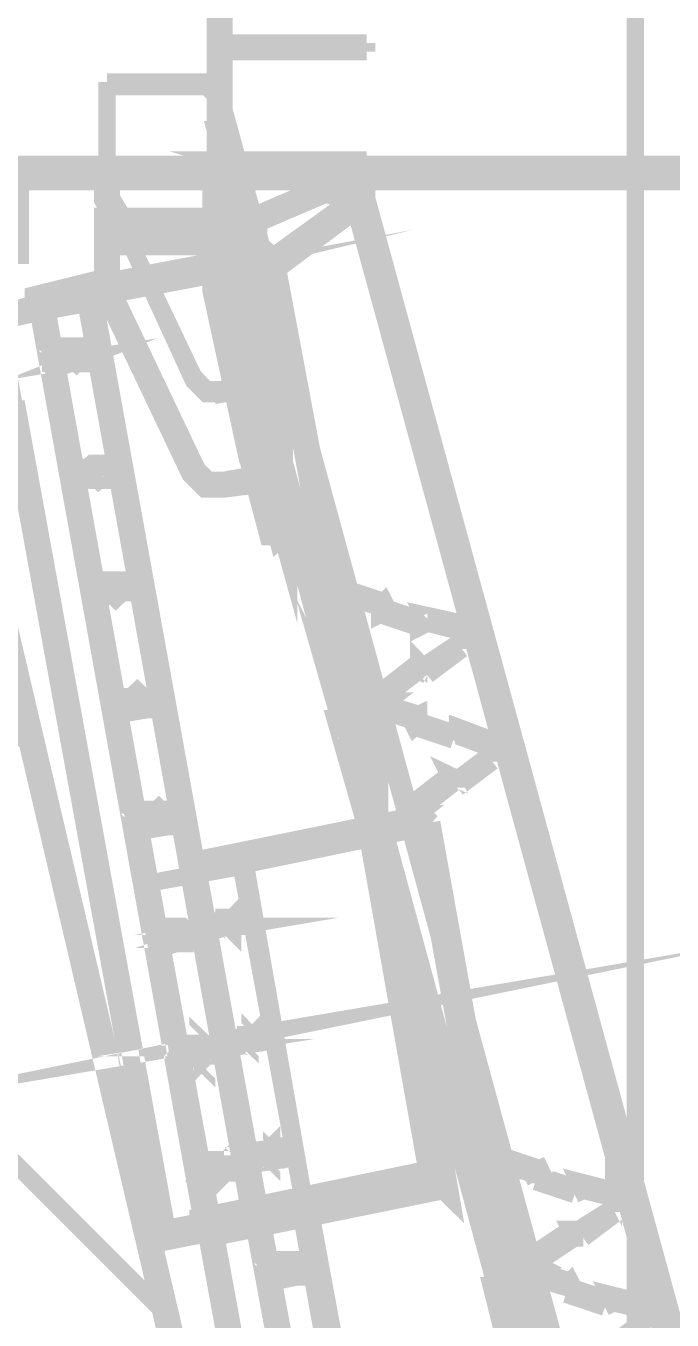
# Model space of a CAD drawing. Extents: x 0.1 to 11.6, y 0.3 to 16.2.
# Drawn here: x 8.1071 to 8.3559, y 11.6033 to 12.1016 of the extents above; entities that cross this region are included whole.
import ezdxf

# ---------------------------------------------------------------- set-up
doc = ezdxf.new("R2010")
doc.units = 0
doc.header["$MEASUREMENT"] = 0

msp = doc.modelspace()

# ---------------------------------------------------------------- linework, layer by layer
at = {"color": 0}
for points, const_width in [([(8.34169, 11.6), (8.34169, 11.6483), (8.34169, 11.6967), (8.34169, 11.7467), (8.34169, 11.795), (8.34169, 11.845), (8.34169, 11.8933), (8.34169, 11.9434), (8.34169, 11.9933), (8.34169, 12.0433), (8.34169, 12.0933), (8.34169, 12.1433), (8.34169, 12.1934), (8.34169, 12.2416), (8.34169, 12.2917), (8.34169, 12.3417), (8.34169, 12.39), (8.34169, 12.44), (8.34169, 12.4883), (8.34169, 12.5367)], 0.006667), ([(8.18001, 12.105), (8.18001, 12.1033), (8.18001, 12.1), (8.18001, 12.0983), (8.18001, 12.095), (8.18001, 12.0933), (8.18001, 12.09), (8.18001, 12.0883), (8.18001, 12.085), (8.18001, 12.0833), (8.18001, 12.08), (8.18001, 12.0783), (8.18001, 12.075), (8.18001, 12.0733), (8.18001, 12.07), (8.18001, 12.0684), (8.18001, 12.0667), (8.18001, 12.0633), (8.18001, 12.0617), (8.18001, 12.06), (8.18001, 12.0583), (8.18001, 12.0566), (8.18001, 12.055), (8.18001, 12.0533), (8.18001, 12.0517), (8.18001, 12.05), (8.18001, 12.0483), (8.18001, 12.0467), (8.18001, 12.045), (8.18001, 12.0433)], 0.006667), ([(8.18332, 12.105), (8.18332, 12.1033), (8.18332, 12.1), (8.18332, 12.0983), (8.18332, 12.095), (8.18332, 12.0933), (8.18332, 12.09), (8.18332, 12.0883), (8.18332, 12.085), (8.18332, 12.0833), (8.18332, 12.08), (8.18332, 12.0783), (8.18332, 12.075), (8.18332, 12.0733), (8.18332, 12.07), (8.18332, 12.0684), (8.18332, 12.0667), (8.18332, 12.0633), (8.18332, 12.0617), (8.18332, 12.06), (8.18332, 12.0583), (8.18332, 12.0566), (8.18332, 12.055), (8.18332, 12.0533), (8.18332, 12.0517), (8.18332, 12.05), (8.18332, 12.0483), (8.18332, 12.0467), (8.18332, 12.045), (8.18332, 12.0433)], 0.006667), ([(8.18332, 12.095), (8.18668, 12.095)], 0.006667), ([(8.18332, 12.0917), (8.18668, 12.0917)], 0.006667), ([(8.23833, 12.095), (8.18668, 12.095), (8.18668, 12.0917)], 0.006667), ([(8.18668, 12.0917), (8.23833, 12.0917)], 0.006667), ([(8.23833, 12.095), (8.23833, 12.0917)], 0.006667), ([(8.20503, 11.985), (8.20665, 11.985), (8.185, 12.0633), (8.185, 12.0233)], 0.006667), ([(8.13835, 12.08), (8.13835, 12.0783), (8.13835, 12.0433)], 0.006667), ([(8.17665, 12.08), (8.17665, 12.0783), (8.13835, 12.0783)], 0.006667), ([(8.17665, 12.08), (8.13835, 12.08)], 0.006667), ([(8.18001, 12.0767), (8.17665, 12.08)], 0.006667), ([(8.18001, 12.075), (8.17665, 12.0783)], 0.006667), ([(8.20167, 11.9833), (8.18001, 12.0617), (8.18332, 12.0617)], 0.006667), ([(8.18001, 12), (8.18001, 12.0617), (8.18001, 12.0633)], 0.006667), ([(8.18001, 12.0633), (8.18332, 12.0633)], 0.006667), ([(8.185, 12.0633), (8.18332, 12.0633)], 0.006667), ([(8.20503, 11.9067), (8.20503, 11.985), (8.18332, 12.0633)], 0.006667), ([(8.18332, 12), (8.18332, 12.0617), (8.18332, 12.0633)], 0.006667), ([(8.18332, 12.0617), (8.20503, 11.985)], 0.006667), ([(8.18832, 12.0517), (8.185, 12.05)], 0.006667), ([(9.61165, 12.0467), (8.09668, 12.0467), (8.09668, 12.0433), (9.61165, 12.0433)], 0.01), ([(8.55832, 10.6867), (8.18668, 12.05), (8.185, 12.05), (8.22331, 12.0384)], 0.006667), ([(8.18332, 12.0467), (8.18668, 12.05)], 0.006667), ([(8.185, 12.05), (8.18332, 12.05)], 0.006667), ([(8.18332, 12.045), (8.18668, 12.0483)], 0.006667), ([(8.185, 12.05), (8.19168, 12.025)], 0.006667), ([(8.22499, 12.0384), (8.18668, 12.05)], 0.006667), ([(8.23833, 12.05), (8.18668, 12.05), (8.18668, 12.0483)], 0.006667), ([(8.18668, 12.0483), (8.23833, 12.0483)], 0.006667), ([(8.23833, 12.0467), (8.18668, 12.025)], 0.006667), ([(8.22168, 12.0433), (8.21832, 12.0467)], 0.006667), ([(8.23833, 12.05), (8.23833, 12.0483)], 0.006667), ([(8.23833, 12.0483), (8.23833, 12.045)], 0.006667), ([(8.10335, 12.0417), (8.10335, 12.0433)], 0.01), ([(8.13835, 12.0433), (8.13835, 12.0384), (8.13835, 12.0367), (8.13835, 12.035), (8.14333, 12.0267)], 0.01), ([(8.18001, 12.0433), (8.18001, 12.0417)], 0.01), ([(8.20665, 11.9083), (8.20503, 11.9067), (8.19667, 11.9383), (8.19336, 11.9383), (8.18001, 12), (8.18001, 12.0017), (8.18001, 12.0417), (8.18332, 12.0417), (8.18332, 12.0017), (8.18332, 12), (8.19667, 11.9383), (8.20503, 11.9067), (8.20167, 11.9067), (8.19336, 11.9383)], 0.01), ([(8.20167, 11.965), (8.18001, 12.0433)], 0.006667), ([(8.18332, 12.0433), (8.18332, 12.0417)], 0.01), ([(8.18332, 12.045), (8.18668, 12.045)], 0.006667), ([(8.23335, 12.0433), (8.18668, 12.0233), (8.185, 12.0233)], 0.01), ([(8.18668, 12.045), (8.18832, 12.045)], 0.006667), ([(8.23833, 12.045), (8.23335, 12.0433)], 0.006667), ([(8.13835, 12.04), (8.13835, 12.0384), (8.13835, 12.0367)], 0.006667), ([(8.13835, 12.0367), (8.17165, 11.9667), (8.17665, 11.9616), (8.18332, 11.9616), (8.18332, 11.96), (8.20167, 11.9633)], 0.006667), ([(8.13835, 12.035), (8.13835, 12.0367)], 0.006667), ([(8.20167, 11.965), (8.20167, 11.9633), (8.18001, 12.04)], 0.006667), ([(8.33501, 11.455), (8.19, 11.9883), (8.19499, 12.0033), (8.23503, 12.0333), (8.39333, 11.455)], 0.01), ([(8.22331, 12.0384), (8.23335, 12.035), (8.23503, 12.035), (8.23503, 12.0333), (8.23335, 12.0333), (8.19168, 12.0033)], 0.01), ([(8.23503, 12.0333), (8.23665, 12.0333), (8.23665, 12.035), (8.23503, 12.035), (8.22499, 12.0384)], 0.01), ([(8.23335, 12.0333), (8.23335, 12.035)], 0.01), ([(8.39501, 11.455), (8.23665, 12.035)], 0.01), ([(8.23335, 12.0333), (8.60499, 10.67)], 0.006667), ([(8.60499, 10.67), (8.23335, 12.0333)], 0.006667), ([(8.23503, 12.035), (8.60667, 10.6717)], 0.006667), ([(8.60499, 10.67), (8.23503, 12.035)], 0.006667), ([(8.14333, 12.0267), (8.17165, 11.965), (8.17665, 11.96), (8.18332, 11.96)], 0.006667), ([(8.19168, 12.025), (8.19667, 12.0067)], 0.01), ([(8.18668, 12.0233), (8.18668, 12.025), (8.18332, 12.025)], 0.006667), ([(8.185, 12.0233), (8.18332, 12.0233)], 0.006667), ([(8.185, 12.0233), (8.185, 12.0017)], 0.01), ([(8.19336, 12.0217), (8.19, 12.02)], 0.006667), ([(8.19499, 12.0217), (8.19336, 12.0217)], 0.006667), ([(8.11333, 11.9933), (8.13167, 11.9967), (8.09668, 11.9883)], 0.006667), ([(8.13835, 12.0183), (8.13835, 12.0033), (8.13835, 12.0017), (8.13835, 12), (8.17165, 11.93), (8.17665, 11.925), (8.18332, 11.925), (8.19667, 11.9267)], 0.01), ([(8.20335, 12.0117), (8.11333, 11.9933)], 0.006667), ([(8.13835, 12.0033), (8.19997, 12.015), (8.20335, 12.0117)], 0.006667), ([(8.20167, 12.01), (8.19997, 12.0133), (8.13835, 12.0017)], 0.006667), ([(8.19168, 12.015), (8.19499, 12.015)], 0.006667), ([(8.19499, 12.015), (8.19667, 12.015)], 0.006667), ([(8.24164, 11.7867), (8.19997, 12.015)], 0.006667), ([(8.24001, 11.7917), (8.19997, 12.0133)], 0.006667), ([(8.24832, 11.7717), (8.20335, 12.0117)], 0.006667), ([(8.20167, 12.01), (8.13997, 11.9983)], 0.006667), ([(8.20167, 11.93), (8.18001, 12.0067)], 0.006667), ([(8.19667, 12.0067), (8.55664, 10.685)], 0.006667), ([(8.26665, 11.6567), (8.20167, 12.01)], 0.006667), ([(8.13835, 12.0033), (8.11165, 11.9967), (8.11165, 11.995), (8.13835, 12.0017)], 0.01), ([(8.13835, 12.005), (8.13835, 12.0033), (8.13835, 12.0017)], 0.006667), ([(8.13835, 12), (8.13835, 12.0017)], 0.006667), ([(8.13835, 12.0017), (8.17165, 11.9316), (8.17665, 11.9267), (8.18332, 11.9267), (8.18332, 11.925)], 0.006667), ([(8.20167, 11.93), (8.20167, 11.9283), (8.18001, 12.005)], 0.006667), ([(8.18332, 12.0017), (8.18332, 12)], 0.006667), ([(8.19499, 12.0033), (8.19168, 12.0033), (8.18832, 11.9916), (8.19, 11.9883)], 0.01), ([(8.11165, 11.995), (8.11333, 11.9933)], 0.01), ([(8.19499, 11.645), (8.13167, 11.9967), (8.11333, 11.9933), (8.17665, 11.6417)], 0.01), ([(8.11165, 11.9967), (8.11333, 11.9933)], 0.006667), ([(8.13997, 11.9983), (8.13167, 11.9967)], 0.01), ([(8.13167, 11.9967), (8.19499, 11.645), (8.13167, 11.9967), (8.19499, 11.6467)], 0.01), ([(8.11333, 11.9933), (8.09831, 11.99)], 0.01), ([(8.11333, 11.9933), (8.17665, 11.64)], 0.006667), ([(8.11333, 11.9933), (8.11501, 11.9933)], 0.006667), ([(8.11333, 11.9933), (8.17833, 11.6383)], 0.006667), ([(8.11333, 11.9933), (8.17833, 11.6367)], 0.006667), ([(8.18832, 11.9916), (8.33333, 11.455)], 0.01), ([(8.20167, 11.9916), (8.19835, 11.99)], 0.006667), ([(8.20335, 11.9916), (8.20167, 11.9916)], 0.006667), ([(8.09668, 11.9883), (8.16, 11.635)], 0.006667), ([(8.20335, 11.985), (8.20503, 11.9867)], 0.006667), ([(8.19997, 11.985), (8.20335, 11.985)], 0.006667), ([(8.20503, 11.985), (8.20167, 11.9833), (8.20167, 11.9067)], 0.006667), ([(8.20503, 11.9067), (8.20503, 11.985)], 0.006667), ([(8.20665, 11.9217), (8.20665, 11.985)], 0.006667), ([(8.125, 11.9733), (8.12668, 11.9717), (8.12831, 11.9733), (8.12831, 11.975), (8.12668, 11.975), (8.12831, 11.975), (8.12668, 11.9767), (8.11833, 11.975), (8.11664, 11.975), (8.11664, 11.9733), (8.11664, 11.9717), (8.11833, 11.9717), (8.12831, 11.9733), (8.12001, 11.97), (8.11833, 11.9717)], 0.006667), ([(8.12668, 11.9767), (8.125, 11.9767), (8.125, 11.975), (8.125, 11.9733)], 0.01), ([(8.12668, 11.975), (8.125, 11.975)], 0.01), ([(8.12668, 11.975), (8.125, 11.975), (8.125, 11.9733)], 0.01), ([(8.125, 11.9733), (8.125, 11.975), (8.12668, 11.975)], 0.01), ([(8.12668, 11.9733), (8.12668, 11.975), (8.12831, 11.975), (8.12668, 11.975), (8.12668, 11.9767)], 0.006667), ([(8.12831, 11.9733), (8.12999, 11.975), (8.12831, 11.9767), (8.12668, 11.9767)], 0.006667), ([(8.12668, 11.9767), (8.12831, 11.9767)], 0.006667), ([(8.12999, 11.975), (8.12831, 11.9767)], 0.006667), ([(8.12001, 11.97), (8.11833, 11.9717), (8.11833, 11.9733), (8.12001, 11.9733), (8.11833, 11.975)], 0.006667), ([(8.11664, 11.9717), (8.11833, 11.9717)], 0.006667), ([(8.125, 11.975), (8.12001, 11.9733)], 0.006667), ([(8.125, 11.9733), (8.12668, 11.9717), (8.12831, 11.9717), (8.12831, 11.9733), (8.12831, 11.975), (8.12668, 11.975)], 0.006667), ([(8.125, 11.9733), (8.12668, 11.9733)], 0.006667), ([(8.125, 11.9733), (8.125, 11.9717)], 0.006667), ([(8.12831, 11.9733), (8.12999, 11.9733), (8.12999, 11.975), (8.12831, 11.975)], 0.006667), ([(8.12831, 11.975), (8.12999, 11.975)], 0.006667), ([(8.17165, 11.965), (8.17165, 11.9667)], 0.006667), ([(8.13336, 11.93), (8.13336, 11.9283), (8.13499, 11.9283), (8.13667, 11.9283), (8.13667, 11.93), (8.13499, 11.93), (8.13499, 11.9316), (8.13667, 11.9316), (8.13499, 11.9316), (8.12668, 11.93), (8.125, 11.93), (8.125, 11.9283), (8.12668, 11.9267), (8.13667, 11.9283), (8.12831, 11.9267), (8.12668, 11.9267)], 0.006667), ([(8.18332, 11.9616), (8.20167, 11.965)], 0.006667), ([(8.10167, 11.9567), (8.16, 11.6367), (8.17665, 11.64)], 0.01), ([(8.19336, 11.955), (8.19, 11.9533)], 0.006667), ([(8.19499, 11.955), (8.19336, 11.955)], 0.006667), ([(8.19168, 11.9483), (8.19499, 11.9483)], 0.006667), ([(8.19499, 11.9483), (8.19667, 11.9483)], 0.006667), ([(8.19835, 11.9383), (8.20665, 11.9083), (8.20665, 11.9217)], 0.01), ([(8.13499, 11.9316), (8.13336, 11.9316), (8.13167, 11.93), (8.13336, 11.9283)], 0.01), ([(8.13499, 11.9316), (8.13167, 11.93)], 0.01), ([(8.13499, 11.93), (8.13336, 11.93), (8.13336, 11.9283)], 0.01), ([(8.13336, 11.9283), (8.13336, 11.93), (8.13499, 11.93)], 0.01), ([(8.13499, 11.9283), (8.13499, 11.93), (8.13499, 11.9316)], 0.006667), ([(8.13667, 11.9283), (8.13667, 11.93), (8.13667, 11.9316), (8.13499, 11.9316)], 0.006667), ([(8.13499, 11.9316), (8.13667, 11.9316)], 0.006667), ([(8.13667, 11.9283), (8.13835, 11.9283), (8.13835, 11.93), (8.13667, 11.9316)], 0.006667), ([(8.13835, 11.93), (8.13667, 11.9316)], 0.006667), ([(8.17165, 11.93), (8.17165, 11.9316)], 0.006667), ([(8.125, 11.9267), (8.12668, 11.9267)], 0.006667), ([(8.12831, 11.9267), (8.12668, 11.9267), (8.12668, 11.9283), (8.12668, 11.93)], 0.006667), ([(8.13167, 11.93), (8.12668, 11.93)], 0.006667), ([(8.13336, 11.9283), (8.13499, 11.9267), (8.13667, 11.9283), (8.13667, 11.93), (8.13499, 11.93)], 0.006667), ([(8.13336, 11.9283), (8.13499, 11.9283)], 0.006667), ([(8.13336, 11.9283), (8.13499, 11.9283)], 0.006667), ([(8.13667, 11.93), (8.13835, 11.93)], 0.006667), ([(8.18332, 11.9267), (8.20167, 11.93)], 0.006667), ([(8.19667, 11.9267), (8.20167, 11.9283)], 0.006667), ([(8.20167, 11.925), (8.19835, 11.925)], 0.006667), ([(8.20335, 11.925), (8.20167, 11.925)], 0.006667), ([(8.19997, 11.9183), (8.20335, 11.9183)], 0.006667), ([(8.20335, 11.9183), (8.20503, 11.92)], 0.006667), ([(8.09, 11.9083), (8.45833, 10.3383), (8.45833, 10.34), (8.45833, 10.3433), (8.45833, 10.3483), (8.45833, 10.3533), (8.45833, 10.36), (8.45833, 10.3683), (8.45833, 10.3767), (8.45833, 10.3867), (8.45833, 10.3983), (8.45833, 10.41), (8.45833, 10.425), (8.45833, 10.4383), (8.45833, 10.455), (8.45833, 10.4717), (8.45833, 10.49), (8.45833, 10.51), (8.45833, 10.53), (8.45833, 10.545)], 0.01), ([(8.13997, 11.885), (8.14165, 11.8834), (8.14333, 11.8834), (8.14501, 11.8834), (8.14501, 11.885), (8.14333, 11.885), (8.14333, 11.8867), (8.14501, 11.8867), (8.14333, 11.8867), (8.13499, 11.885), (8.13336, 11.885), (8.13336, 11.8834), (8.13336, 11.8817), (8.13499, 11.8817), (8.14333, 11.885), (8.14501, 11.8834), (8.13667, 11.8817), (8.13499, 11.8817)], 0.006667), ([(8.14333, 11.8867), (8.14165, 11.8867), (8.13997, 11.8867), (8.13997, 11.885)], 0.01), ([(8.14333, 11.8867), (8.13997, 11.885)], 0.01), ([(8.14333, 11.8867), (8.14165, 11.8867), (8.14165, 11.885), (8.14165, 11.8834)], 0.01), ([(8.14165, 11.8834), (8.14165, 11.885), (8.14333, 11.8867)], 0.01), ([(8.14165, 11.8834), (8.14333, 11.8834), (8.14333, 11.885), (8.14333, 11.8867)], 0.006667), ([(8.14165, 11.8834), (8.14333, 11.8834), (8.14501, 11.8834), (8.14501, 11.885), (8.14333, 11.8867)], 0.006667), ([(8.14333, 11.885), (8.14501, 11.885), (8.14501, 11.8867), (8.14333, 11.8867)], 0.006667), ([(8.14333, 11.8867), (8.14501, 11.8867)], 0.006667), ([(8.14501, 11.8834), (8.14665, 11.8834), (8.14665, 11.885), (8.14501, 11.8867)], 0.006667), ([(8.14665, 11.8867), (8.14501, 11.8867)], 0.006667), ([(8.24669, 11.8767), (8.23167, 11.8817), (8.22999, 11.885), (8.24501, 11.88)], 0.006667), ([(8.13667, 11.8817), (8.13499, 11.8817), (8.13336, 11.8834), (8.13499, 11.885)], 0.006667), ([(8.13336, 11.8834), (8.13499, 11.8817)], 0.006667), ([(8.13997, 11.885), (8.13499, 11.885)], 0.006667), ([(8.13997, 11.885), (8.14165, 11.8834)], 0.006667), ([(8.14165, 11.8834), (8.14333, 11.8834)], 0.006667), ([(8.14501, 11.885), (8.14333, 11.885)], 0.006667), ([(8.22835, 11.885), (8.22999, 11.885), (8.22999, 11.8333)], 0.006667), ([(8.22835, 11.885), (8.22835, 11.8417)], 0.006667), ([(8.24164, 11.8383), (8.22835, 11.885)], 0.006667), ([(8.24164, 11.8383), (8.24333, 11.8383), (8.22999, 11.885)], 0.006667), ([(8.22999, 11.8333), (8.22999, 11.885)], 0.006667), ([(8.23167, 11.83), (8.23167, 11.8817)], 0.006667), ([(8.24669, 11.8767), (8.24501, 11.88), (8.24333, 11.8783)], 0.006667), ([(8.23167, 11.83), (8.22999, 11.8333), (8.24333, 11.7867), (8.24164, 11.79)], 0.01), ([(8.24669, 11.8767), (8.24333, 11.875), (8.24333, 11.8783), (8.25836, 11.8733)], 0.006667), ([(8.27501, 11.8683), (8.26167, 11.8717), (8.25999, 11.875), (8.27501, 11.8717)], 0.006667), ([(8.11003, 11.8233), (8.05832, 11.8733)], 0.006667), ([(8.24333, 11.875), (8.25836, 11.87)], 0.006667), ([(8.26167, 11.8717), (8.25836, 11.87), (8.25836, 11.8733), (8.25999, 11.875)], 0.006667), ([(8.27501, 11.8683), (8.27501, 11.8717), (8.27501, 11.865)], 0.006667), ([(8.27501, 11.8617), (8.27501, 11.865), (8.25999, 11.855)], 0.006667), ([(8.27501, 11.8683), (8.27501, 11.8617)], 0.006667), ([(8.25836, 11.8533), (8.25836, 11.8567), (8.25999, 11.855)], 0.006667), ([(8.27501, 11.8617), (8.26167, 11.8517)], 0.006667), ([(8.24333, 11.8417), (8.24333, 11.845), (8.25836, 11.8567)], 0.006667), ([(8.24333, 11.8417), (8.25836, 11.8533)], 0.006667), ([(8.25836, 11.8533), (8.26167, 11.8517)], 0.006667), ([(8.25999, 11.855), (8.26167, 11.8517)], 0.006667), ([(8.14833, 11.84), (8.15001, 11.84), (8.15001, 11.8383), (8.15169, 11.8383), (8.15332, 11.84), (8.15169, 11.8417), (8.15169, 11.8433), (8.14333, 11.8417), (8.14165, 11.84), (8.14165, 11.8383), (8.14333, 11.8383), (8.15169, 11.84), (8.15332, 11.8383), (8.14333, 11.8366), (8.14333, 11.8383)], 0.006667), ([(8.14833, 11.8417), (8.14333, 11.84), (8.14333, 11.8417)], 0.006667), ([(8.15169, 11.8417), (8.15001, 11.8417), (8.14833, 11.8417), (8.14833, 11.84)], 0.01), ([(8.15169, 11.8417), (8.14833, 11.8417)], 0.01), ([(8.15169, 11.8417), (8.15001, 11.8417), (8.15001, 11.84)], 0.01), ([(8.15001, 11.84), (8.15001, 11.8417), (8.15169, 11.8417)], 0.01), ([(8.15001, 11.8383), (8.15169, 11.84), (8.15169, 11.8417)], 0.006667), ([(8.15001, 11.84), (8.15001, 11.8383), (8.15169, 11.8383), (8.15332, 11.84), (8.15169, 11.8417)], 0.006667), ([(8.15169, 11.84), (8.15332, 11.84), (8.15332, 11.8417), (8.15332, 11.8433), (8.15169, 11.8433)], 0.006667), ([(8.15332, 11.8383), (8.155, 11.84), (8.155, 11.8417), (8.15332, 11.8417), (8.15169, 11.8417)], 0.006667), ([(8.15169, 11.8417), (8.15332, 11.8417)], 0.006667), ([(8.15169, 11.84), (8.15169, 11.8417)], 0.006667), ([(8.15332, 11.8417), (8.155, 11.8417)], 0.006667), ([(8.22835, 11.8417), (8.22835, 11.8333)], 0.01), ([(8.22999, 11.8333), (8.24501, 11.845), (8.24333, 11.845)], 0.006667), ([(8.24333, 11.8417), (8.24669, 11.8417), (8.23167, 11.83)], 0.006667), ([(8.24333, 11.8383), (8.24164, 11.8417), (8.25836, 11.8366)], 0.006667), ([(8.24164, 11.79), (8.24164, 11.8417)], 0.006667), ([(8.24501, 11.845), (8.24669, 11.8417)], 0.006667), ([(8.14333, 11.84), (8.14165, 11.8383), (8.14333, 11.8366)], 0.006667), ([(8.14165, 11.8383), (8.14333, 11.8366)], 0.006667), ([(8.14833, 11.84), (8.15001, 11.84), (8.15001, 11.8383)], 0.006667), ([(8.15001, 11.8383), (8.15169, 11.8383)], 0.006667), ([(8.24164, 11.7867), (8.24164, 11.8383)], 0.006667), ([(8.24333, 11.8383), (8.25836, 11.8333)], 0.006667), ([(8.25836, 11.8333), (8.25667, 11.8317), (8.25499, 11.835), (8.27001, 11.83)], 0.006667), ([(8.25836, 11.8333), (8.25836, 11.8366), (8.25499, 11.835)], 0.006667), ([(8.22999, 11.8333), (8.22835, 11.8333), (8.24164, 11.7867), (8.24333, 11.7867)], 0.01), ([(8.25667, 11.8317), (8.27165, 11.8267)], 0.006667), ([(8.27165, 11.8267), (8.27001, 11.83), (8.27333, 11.8317)], 0.006667), ([(8.27333, 11.8283), (8.27333, 11.8317), (8.28668, 11.8267)], 0.006667), ([(8.27165, 11.8267), (8.27333, 11.8283)], 0.006667), ([(8.27333, 11.8283), (8.28668, 11.8233)], 0.006667), ([(8.28668, 11.8233), (8.28668, 11.8267), (8.28668, 11.8217)], 0.006667), ([(8.28668, 11.8184), (8.28668, 11.8217), (8.27333, 11.8117)], 0.006667), ([(8.28668, 11.8233), (8.28668, 11.8184)], 0.006667), ([(8.27165, 11.81), (8.27001, 11.8133), (8.27333, 11.8117)], 0.006667), ([(8.28668, 11.8184), (8.27333, 11.8083)], 0.006667), ([(8.25667, 11.7983), (8.25499, 11.8017), (8.27001, 11.8133)], 0.006667), ([(8.27333, 11.8117), (8.27333, 11.8083)], 0.006667), ([(8.25667, 11.7983), (8.27165, 11.81)], 0.006667), ([(8.27165, 11.81), (8.27333, 11.8083)], 0.006667), ([(8.16, 11.7967), (8.15831, 11.7983), (8.15668, 11.7967), (8.15668, 11.795)], 0.01), ([(8.24164, 11.79), (8.25836, 11.8017), (8.25499, 11.8017)], 0.006667), ([(8.25836, 11.8017), (8.25836, 11.7983)], 0.006667), ([(8.15169, 11.7917), (8.15001, 11.7933), (8.15001, 11.795), (8.15169, 11.795), (8.15001, 11.7967)], 0.006667), ([(8.15668, 11.795), (8.15831, 11.795), (8.15831, 11.7933), (8.16, 11.7933), (8.16, 11.795), (8.16, 11.7967), (8.16, 11.7983), (8.15001, 11.7967), (8.15001, 11.795), (8.15001, 11.7933), (8.15169, 11.7933), (8.16, 11.795), (8.16168, 11.7933), (8.15169, 11.7917), (8.15169, 11.7933)], 0.006667), ([(8.15668, 11.7967), (8.15169, 11.795)], 0.006667), ([(8.16, 11.7967), (8.15668, 11.7967)], 0.01), ([(8.16, 11.7967), (8.15831, 11.7967), (8.15831, 11.795), (8.15668, 11.795), (8.15831, 11.795)], 0.01), ([(8.15831, 11.795), (8.15831, 11.7967), (8.16, 11.7967)], 0.01), ([(8.15831, 11.795), (8.16, 11.795), (8.16, 11.7967)], 0.006667), ([(8.15831, 11.795), (8.15831, 11.7933), (8.16, 11.7933), (8.16168, 11.795), (8.16, 11.7967)], 0.006667), ([(8.16168, 11.7933), (8.16168, 11.795), (8.16336, 11.795), (8.16168, 11.7967), (8.16, 11.7967)], 0.006667), ([(8.16, 11.795), (8.16168, 11.795), (8.16168, 11.7967), (8.16, 11.7983)], 0.006667), ([(8.16, 11.7967), (8.16168, 11.7967)], 0.006667), ([(8.16, 11.7967), (8.16168, 11.7967)], 0.006667), ([(8.16168, 11.7967), (8.16168, 11.7983)], 0.006667), ([(8.16997, 11.78), (8.25999, 11.7983), (8.26335, 11.795)], 0.006667), ([(8.25667, 11.7983), (8.25836, 11.7983), (8.24333, 11.7867)], 0.006667), ([(8.30165, 11.5684), (8.25999, 11.7983)], 0.006667), ([(8.15001, 11.7933), (8.15169, 11.7933)], 0.006667), ([(8.15668, 11.795), (8.15831, 11.795)], 0.006667), ([(8.15831, 11.7933), (8.16, 11.7933)], 0.006667), ([(8.26167, 11.7933), (8.25836, 11.795), (8.16997, 11.7783)], 0.006667), ([(8.26335, 11.795), (8.17333, 11.7767)], 0.006667), ([(8.26167, 11.7933), (8.17333, 11.775)], 0.006667), ([(8.24001, 11.7917), (8.26335, 11.66), (8.17503, 11.6417), (8.17503, 11.64), (8.26497, 11.6583)], 0.01), ([(8.29833, 11.5733), (8.25836, 11.795)], 0.006667), ([(8.32497, 11.4383), (8.26167, 11.7933)], 0.006667), ([(8.30664, 11.5533), (8.26335, 11.795)], 0.006667), ([(8.24164, 11.7867), (8.26497, 11.6583), (8.26833, 11.655), (8.24832, 11.7717)], 0.01), ([(8.17333, 11.7767), (8.16997, 11.78), (8.16997, 11.7783)], 0.006667), ([(8.19, 11.7783), (8.155, 11.7717)], 0.006667), ([(8.19168, 11.7783), (8.155, 11.7717)], 0.006667), ([(8.16997, 11.7783), (8.17333, 11.775)], 0.006667), ([(8.19, 11.7783), (8.19, 11.78), (8.17165, 11.775)], 0.006667), ([(8.19168, 11.7783), (8.19, 11.7783), (8.215, 11.6433), (8.19, 11.7783), (8.17165, 11.775)], 0.006667), ([(8.17333, 11.7767), (8.23833, 11.4183)], 0.006667), ([(8.215, 11.6433), (8.19, 11.78)], 0.006667), ([(8.215, 11.645), (8.19168, 11.7783)], 0.006667), ([(8.155, 11.7717), (8.17833, 11.6367)], 0.006667), ([(8.155, 11.7717), (8.22, 11.4167)], 0.006667), ([(8.17165, 11.775), (8.19667, 11.64)], 0.006667), ([(8.17165, 11.775), (8.23665, 11.4217)], 0.006667), ([(8.17333, 11.775), (8.23665, 11.4217)], 0.006667), ([(8.17833, 11.7567), (8.18668, 11.7584), (8.17833, 11.7567), (8.17665, 11.7567), (8.17665, 11.755), (8.17665, 11.7533), (8.17833, 11.7533), (8.18668, 11.755), (8.18832, 11.755), (8.17833, 11.7533)], 0.006667), ([(8.17833, 11.7567), (8.17833, 11.755), (8.17665, 11.755), (8.17665, 11.7533), (8.17833, 11.7533)], 0.006667), ([(8.18332, 11.7567), (8.18332, 11.755)], 0.006667), ([(8.18832, 11.755), (8.19, 11.7567), (8.18832, 11.7567), (8.18832, 11.7584), (8.18668, 11.7584)], 0.006667), ([(8.18668, 11.755), (8.18832, 11.7567), (8.18832, 11.7584), (8.18668, 11.7584)], 0.006667), ([(8.18668, 11.7584), (8.18832, 11.7584)], 0.006667), ([(8.18668, 11.7567), (8.18832, 11.7567)], 0.006667), ([(8.18832, 11.7567), (8.18832, 11.7584)], 0.006667), ([(8.16, 11.6067), (8.01335, 11.7533)], 0.006667), ([(8.16499, 11.75), (8.16667, 11.75), (8.16667, 11.7483), (8.16835, 11.7483), (8.16835, 11.75), (8.16835, 11.7517), (8.16835, 11.7533), (8.15831, 11.7517), (8.15831, 11.75), (8.15831, 11.7483), (8.16, 11.7483), (8.16835, 11.75), (8.16997, 11.75), (8.16, 11.7467), (8.16, 11.7483)], 0.006667), ([(8.16499, 11.7517), (8.16, 11.75), (8.15831, 11.7517)], 0.006667), ([(8.16667, 11.7533), (8.16499, 11.7533), (8.16499, 11.7517), (8.16499, 11.75)], 0.01), ([(8.16835, 11.7517), (8.16499, 11.7517)], 0.01), ([(8.16835, 11.7517), (8.16667, 11.7517), (8.16499, 11.7517), (8.16499, 11.75)], 0.01), ([(8.16499, 11.75), (8.16667, 11.75), (8.16667, 11.7517), (8.16835, 11.7517)], 0.01), ([(8.16499, 11.75), (8.16667, 11.7483), (8.16835, 11.7483), (8.16835, 11.75), (8.16835, 11.7517)], 0.006667), ([(8.16667, 11.75), (8.16835, 11.75), (8.16835, 11.7517), (8.16667, 11.7533)], 0.006667), ([(8.16835, 11.7533), (8.16667, 11.7533)], 0.006667), ([(8.16835, 11.75), (8.16997, 11.75), (8.16997, 11.7517), (8.16997, 11.7533), (8.16835, 11.7533)], 0.006667), ([(8.16997, 11.75), (8.16997, 11.7517), (8.16835, 11.7533)], 0.006667), ([(8.16835, 11.7517), (8.16997, 11.7517)], 0.006667), ([(8.16997, 11.7517), (8.16997, 11.7533)], 0.006667), ([(8.17665, 11.7533), (8.17833, 11.7533)], 0.006667), ([(8.185, 11.755), (8.18668, 11.755)], 0.006667), ([(8.185, 11.7116), (8.18668, 11.7116), (8.19499, 11.7133), (8.185, 11.7116), (8.185, 11.71), (8.185, 11.7083), (8.18668, 11.7083), (8.19499, 11.7116), (8.19667, 11.71), (8.18668, 11.7083)], 0.006667), ([(8.16, 11.75), (8.15831, 11.75), (8.15831, 11.7483), (8.16, 11.7483), (8.16, 11.7467)], 0.006667), ([(8.15831, 11.7483), (8.16, 11.7483)], 0.006667), ([(8.16499, 11.75), (8.16667, 11.75)], 0.006667), ([(8.16667, 11.75), (8.16667, 11.7483)], 0.006667), ([(8.17665, 11.7067), (8.17503, 11.7083), (8.17503, 11.7067), (8.17333, 11.7067), (8.17333, 11.705)], 0.01), ([(8.19499, 11.7116), (8.19667, 11.7116), (8.19667, 11.7133), (8.19499, 11.7133)], 0.006667), ([(8.19667, 11.71), (8.19667, 11.7116), (8.19667, 11.7133), (8.19499, 11.7133)], 0.006667), ([(8.19499, 11.7133), (8.19667, 11.7133)], 0.006667), ([(8.19667, 11.7133), (8.19835, 11.7133)], 0.006667), ([(8.17333, 11.7067), (8.17333, 11.705), (8.17503, 11.705), (8.17665, 11.705), (8.17665, 11.7067), (8.17503, 11.7083), (8.17665, 11.7083), (8.16667, 11.7067), (8.16499, 11.705), (8.16667, 11.7033), (8.16835, 11.7033), (8.17665, 11.705), (8.16835, 11.7033)], 0.006667), ([(8.17503, 11.7083), (8.17333, 11.7083), (8.17333, 11.7067), (8.17333, 11.705)], 0.01), ([(8.17503, 11.7083), (8.17333, 11.7067)], 0.01), ([(8.17333, 11.705), (8.17333, 11.7067), (8.17503, 11.7067), (8.17665, 11.7067)], 0.01), ([(8.17333, 11.705), (8.17503, 11.705), (8.17503, 11.7033), (8.17665, 11.705), (8.17665, 11.7067)], 0.006667), ([(8.17503, 11.705), (8.17665, 11.7067), (8.17503, 11.7083)], 0.006667), ([(8.17503, 11.7083), (8.17665, 11.7083)], 0.006667), ([(8.17665, 11.705), (8.17665, 11.7067), (8.17833, 11.7067), (8.17833, 11.7083), (8.17665, 11.7083)], 0.006667), ([(8.17665, 11.705), (8.17833, 11.705), (8.17833, 11.7067), (8.17833, 11.7083), (8.17665, 11.7083)], 0.006667), ([(8.17833, 11.7067), (8.17665, 11.7083)], 0.006667), ([(8.18668, 11.7116), (8.185, 11.7116), (8.185, 11.71), (8.185, 11.7083), (8.18668, 11.7083)], 0.006667), ([(8.185, 11.71), (8.185, 11.7083)], 0.006667), ([(8.19168, 11.7116), (8.19336, 11.7116)], 0.006667), ([(8.19336, 11.71), (8.19499, 11.71)], 0.006667), ([(8.19499, 11.7116), (8.19667, 11.7116)], 0.006667), ([(8.17333, 11.7067), (8.16835, 11.7067), (8.16667, 11.7067)], 0.006667), ([(8.16835, 11.7067), (8.16667, 11.705), (8.16667, 11.7033), (8.16835, 11.7033)], 0.006667), ([(8.16667, 11.705), (8.16667, 11.7033)], 0.006667), ([(8.17333, 11.705), (8.17503, 11.705)], 0.006667), ([(8.17333, 11.705), (8.17503, 11.705)], 0.006667), ([(8.17665, 11.7067), (8.17833, 11.7067)], 0.006667), ([(8.19336, 11.6683), (8.19499, 11.6667), (8.20335, 11.6683), (8.20335, 11.67), (8.19336, 11.6683), (8.19336, 11.6667), (8.19168, 11.6667), (8.19336, 11.665), (8.19499, 11.665), (8.20335, 11.6667), (8.20503, 11.665), (8.19499, 11.6634), (8.19499, 11.665)], 0.006667), ([(8.20335, 11.6683), (8.20167, 11.6683)], 0.006667), ([(8.20335, 11.6667), (8.20503, 11.6667), (8.20503, 11.6683), (8.20335, 11.67)], 0.006667), ([(8.20503, 11.665), (8.20503, 11.6667), (8.20503, 11.6683), (8.20335, 11.6683)], 0.006667), ([(8.20335, 11.6667), (8.20335, 11.6683)], 0.006667), ([(8.20503, 11.6683), (8.20665, 11.6683)], 0.006667), ([(8.28999, 11.6634), (8.28999, 11.6667), (8.30501, 11.6617)], 0.006667), ([(8.18164, 11.6617), (8.18164, 11.66), (8.18332, 11.66), (8.185, 11.66), (8.185, 11.6617), (8.185, 11.6634), (8.18332, 11.6634), (8.185, 11.6634), (8.18332, 11.6634), (8.17503, 11.6617), (8.17333, 11.6617), (8.17333, 11.66), (8.17503, 11.66), (8.17503, 11.6583), (8.185, 11.6617), (8.185, 11.66), (8.17665, 11.6583), (8.17503, 11.6583)], 0.006667), ([(8.18332, 11.6634), (8.18164, 11.6634), (8.18164, 11.6617)], 0.01), ([(8.18332, 11.6634), (8.18164, 11.6617)], 0.01), ([(8.18332, 11.6634), (8.18164, 11.6617), (8.18164, 11.66)], 0.01), ([(8.18164, 11.66), (8.18164, 11.6617), (8.18332, 11.6617), (8.18332, 11.6634)], 0.01), ([(8.18332, 11.66), (8.18332, 11.6617), (8.185, 11.6617), (8.18332, 11.6634)], 0.006667), ([(8.18164, 11.66), (8.18332, 11.66), (8.185, 11.66), (8.185, 11.6617), (8.18332, 11.6634)], 0.006667), ([(8.185, 11.6617), (8.18668, 11.6617), (8.185, 11.6634), (8.18332, 11.6634)], 0.006667), ([(8.18332, 11.6634), (8.185, 11.6634)], 0.006667), ([(8.185, 11.66), (8.18668, 11.66), (8.18668, 11.6617), (8.18668, 11.6634), (8.185, 11.6634)], 0.006667), ([(8.18668, 11.6634), (8.185, 11.6634)], 0.006667), ([(8.19499, 11.6667), (8.19336, 11.6667), (8.19336, 11.665), (8.19499, 11.6634)], 0.006667), ([(8.19336, 11.665), (8.19336, 11.6634)], 0.006667), ([(8.19997, 11.6667), (8.20167, 11.6667)], 0.006667), ([(8.20167, 11.665), (8.20335, 11.665)], 0.006667), ([(8.28836, 11.6667), (8.28999, 11.6667), (8.28999, 11.615)], 0.006667), ([(8.28836, 11.6667), (8.28836, 11.6233)], 0.006667), ([(8.30003, 11.62), (8.28836, 11.6667)], 0.006667), ([(8.30003, 11.62), (8.30165, 11.62), (8.28999, 11.6667)], 0.006667), ([(8.28999, 11.615), (8.28999, 11.6667)], 0.006667), ([(8.28999, 11.6133), (8.28999, 11.6634)], 0.006667), ([(8.28999, 11.6634), (8.30664, 11.6583)], 0.006667), ([(8.30664, 11.6583), (8.30501, 11.6617), (8.30165, 11.66), (8.31668, 11.655)], 0.006667), ([(8.33501, 11.645), (8.33501, 11.65), (8.33333, 11.6533), (8.33333, 11.6467)], 0.006667), ([(8.18164, 11.6617), (8.17665, 11.6617), (8.17503, 11.6617), (8.17503, 11.66), (8.17503, 11.6583), (8.17665, 11.6583)], 0.006667), ([(8.17665, 11.6617), (8.17503, 11.6617)], 0.006667), ([(8.17503, 11.66), (8.17503, 11.6583)], 0.006667), ([(8.18164, 11.6617), (8.18164, 11.66), (8.18332, 11.66)], 0.006667), ([(8.18164, 11.66), (8.18332, 11.66)], 0.006667), ([(8.185, 11.6617), (8.18668, 11.6617)], 0.006667), ([(8.26335, 11.66), (8.26665, 11.6567)], 0.006667), ([(8.30165, 11.66), (8.30333, 11.6567)], 0.006667), ([(8.30664, 11.6583), (8.30333, 11.6567)], 0.006667), ([(8.32167, 11.6533), (8.31999, 11.6567), (8.33333, 11.6533)], 0.006667), ([(8.17503, 11.64), (8.17833, 11.6367), (8.26833, 11.655)], 0.01), ([(8.17833, 11.6383), (8.26665, 11.6567)], 0.006667), ([(8.28999, 11.6133), (8.28999, 11.615), (8.30165, 11.5684), (8.30165, 11.5717)], 0.01), ([(8.30333, 11.6567), (8.31836, 11.6517)], 0.006667), ([(8.31836, 11.6517), (8.31668, 11.655), (8.31999, 11.6567)], 0.006667), ([(8.31836, 11.6517), (8.32167, 11.6533)], 0.006667), ([(8.32167, 11.6533), (8.33501, 11.65)], 0.006667), ([(8.32167, 11.635), (8.33501, 11.645), (8.33333, 11.6467), (8.31999, 11.6383)], 0.006667), ([(8.19499, 11.6433), (8.17665, 11.64)], 0.006667), ([(8.17665, 11.64), (8.19499, 11.6433)], 0.006667), ([(8.17665, 11.64), (8.19499, 11.6433)], 0.006667), ([(8.17665, 11.6383), (8.19667, 11.6433)], 0.006667), ([(8.19667, 11.6433), (8.19499, 11.6467)], 0.006667), ([(8.19499, 11.645), (8.19499, 11.6433)], 0.006667), ([(8.19667, 11.6433), (8.19499, 11.6433), (8.19499, 11.645), (8.19499, 11.6433)], 0.006667), ([(8.25499, 11.4283), (8.215, 11.645)], 0.01), ([(8.25331, 11.4283), (8.215, 11.6433)], 0.01), ([(8.16, 11.6367), (8.16, 11.635), (8.17665, 11.6383)], 0.01), ([(8.17503, 11.6417), (8.17833, 11.6383)], 0.006667), ([(8.17665, 11.6417), (8.17665, 11.64)], 0.006667), ([(8.17833, 11.6367), (8.21832, 11.4183), (8.23503, 11.4217)], 0.01), ([(8.19667, 11.64), (8.23665, 11.4233)], 0.01), ([(8.30333, 11.625), (8.30165, 11.6283), (8.31668, 11.6383)], 0.006667), ([(8.31836, 11.635), (8.31668, 11.6383), (8.31999, 11.6383)], 0.006667), ([(8.31999, 11.6383), (8.32167, 11.635)], 0.006667), ([(8.30333, 11.625), (8.31836, 11.635)], 0.006667), ([(8.31836, 11.635), (8.32167, 11.635)], 0.006667), ([(8.28999, 11.615), (8.30501, 11.6267), (8.30165, 11.6283)], 0.006667), ([(8.20335, 11.6183), (8.20167, 11.6183), (8.20167, 11.62), (8.20167, 11.6217), (8.20335, 11.6217), (8.20167, 11.6233)], 0.006667), ([(8.20833, 11.6217), (8.21001, 11.62), (8.21164, 11.62), (8.21164, 11.6217), (8.21164, 11.6233), (8.21001, 11.6233), (8.21164, 11.6233), (8.21164, 11.625), (8.20167, 11.6233), (8.20167, 11.6217), (8.19997, 11.6217), (8.19997, 11.62), (8.20167, 11.62), (8.21164, 11.6217), (8.21164, 11.62), (8.20335, 11.6183), (8.20167, 11.62)], 0.006667), ([(8.20833, 11.6233), (8.20335, 11.6217)], 0.006667), ([(8.21001, 11.6233), (8.21001, 11.625), (8.20833, 11.625), (8.20833, 11.6233), (8.20833, 11.6217)], 0.01), ([(8.21001, 11.6233), (8.20833, 11.6233)], 0.01), ([(8.21001, 11.6233), (8.20833, 11.6233), (8.20833, 11.6217)], 0.01), ([(8.20833, 11.6217), (8.21001, 11.6233)], 0.01), ([(8.20833, 11.6217), (8.21001, 11.62), (8.21164, 11.62), (8.21164, 11.6217), (8.21164, 11.6233), (8.21001, 11.6233)], 0.006667), ([(8.21001, 11.6217), (8.21164, 11.6217), (8.21164, 11.6233), (8.21001, 11.6233)], 0.006667), ([(8.21001, 11.6233), (8.21164, 11.6233)], 0.006667), ([(8.21164, 11.6217), (8.21332, 11.6233), (8.21164, 11.625)], 0.006667), ([(8.21332, 11.6233), (8.21164, 11.625)], 0.006667), ([(8.21164, 11.62), (8.21332, 11.6217), (8.21332, 11.6233), (8.21164, 11.6233)], 0.006667), ([(8.21164, 11.6233), (8.21332, 11.6233)], 0.006667), ([(8.28836, 11.6233), (8.28836, 11.615)], 0.01), ([(8.30333, 11.625), (8.30664, 11.6233), (8.28999, 11.6133)], 0.006667), ([(8.30165, 11.62), (8.30165, 11.6233), (8.31668, 11.6183)], 0.006667), ([(8.30165, 11.5717), (8.30165, 11.6233)], 0.006667), ([(8.30501, 11.6267), (8.30664, 11.6233)], 0.006667), ([(8.20167, 11.62), (8.20335, 11.62)], 0.006667), ([(8.20833, 11.6217), (8.21001, 11.6217)], 0.006667), ([(8.20833, 11.62), (8.21001, 11.62)], 0.006667), ([(8.30003, 11.5684), (8.30003, 11.62)], 0.006667), ([(8.30165, 11.62), (8.31836, 11.615)], 0.006667), ([(8.31836, 11.615), (8.31668, 11.6183), (8.315, 11.6166)], 0.006667), ([(8.315, 11.6133), (8.315, 11.6166), (8.33003, 11.6117)], 0.006667), ([(8.34668, 11.6067), (8.345, 11.61), (8.345, 11.6033)], 0.006667), ([(8.28999, 11.615), (8.28836, 11.615), (8.30003, 11.5684), (8.30165, 11.5684)], 0.01), ([(8.31836, 11.615), (8.315, 11.6133)], 0.006667), ([(8.315, 11.6133), (8.33003, 11.6083)], 0.006667), ([(8.33333, 11.61), (8.33165, 11.6133), (8.345, 11.61)], 0.006667), ([(8.33003, 11.6083), (8.33003, 11.6117), (8.33165, 11.6133)], 0.006667), ([(8.33003, 11.6083), (8.33333, 11.61), (8.34668, 11.6067)], 0.006667), ([(8.34668, 11.6), (8.345, 11.6033), (8.33165, 11.5933)], 0.006667), ([(8.34668, 11.6067), (8.34668, 11.6)], 0.006667)]:
    msp.add_lwpolyline(points, dxfattribs=dict(at, const_width=const_width))
for points, const_width in [([(8.18832, 12.05), (8.18832, 12.0483), (8.18832, 12.0467), (8.18832, 12.045), (8.18832, 12.0467), (8.18832, 12.0483), (8.18832, 12.05), (8.18832, 12.0517), (8.18832, 12.05)], 0.006667), ([(8.18332, 12.05), (8.18332, 12.0483), (8.18332, 12.0467), (8.18332, 12.045), (8.18332, 12.0467), (8.18332, 12.0483), (8.18332, 12.05)], 0.006667), ([(8.185, 12.05), (8.185, 12.0483), (8.18668, 12.0467), (8.18668, 12.045), (8.18668, 12.0467), (8.18668, 12.0483), (8.18668, 12.05), (8.185, 12.05)], 0.006667), ([(8.18668, 12.0467), (8.18668, 12.0483), (8.18668, 12.05), (8.185, 12.05), (8.185, 12.0483), (8.18668, 12.0467), (8.18668, 12.045), (8.18668, 12.0467)], 0.006667), ([(8.095, 12.0417), (8.095, 12.0367), (8.09668, 12.0367), (8.09668, 12.015), (8.10335, 12.015), (8.10335, 12.0417), (8.095, 12.0417)], 0.01), ([(8.13835, 12.0183), (8.18001, 12.0183), (8.18001, 12.0267), (8.13835, 12.0267), (8.13835, 12.0183)], 0.01), ([(8.19336, 12.02), (8.19336, 12.0183), (8.19336, 12.0167), (8.19499, 12.0167), (8.19499, 12.015), (8.19499, 12.0167), (8.19499, 12.0183), (8.19336, 12.02), (8.19336, 12.0217), (8.19336, 12.02)], 0.006667), ([(8.19499, 12.0167), (8.19499, 12.0183), (8.19336, 12.02), (8.19336, 12.0217), (8.19336, 12.02), (8.19336, 12.0183), (8.19336, 12.0167), (8.19499, 12.0167), (8.19499, 12.015), (8.19499, 12.0167)], 0.006667), ([(8.19499, 12.0217), (8.19499, 12.02), (8.19499, 12.0183), (8.19667, 12.0183), (8.19667, 12.0167), (8.19667, 12.015), (8.19667, 12.0167), (8.19667, 12.0183), (8.19667, 12.02), (8.19667, 12.0217), (8.19499, 12.0217)], 0.006667), ([(8.19, 12.02), (8.19, 12.0183), (8.19168, 12.0183), (8.19168, 12.0167), (8.19168, 12.015), (8.19168, 12.0167), (8.19168, 12.0183), (8.19168, 12.02), (8.19, 12.02)], 0.006667), ([(8.185, 12.0017), (8.18332, 12), (8.19667, 11.9383), (8.19835, 11.9383), (8.185, 12.0017)], 0.01), ([(8.11333, 11.9933), (8.13167, 11.9967), (8.11333, 11.9933)], 0.006667), ([(8.20335, 11.9916), (8.20335, 11.99), (8.20335, 11.9883), (8.20503, 11.9883), (8.20503, 11.9867), (8.20503, 11.9883), (8.20503, 11.99), (8.20335, 11.9916)], 0.006667), ([(8.20167, 11.9916), (8.20167, 11.99), (8.20167, 11.9883), (8.20167, 11.9867), (8.20335, 11.9867), (8.20335, 11.985), (8.20335, 11.9867), (8.20335, 11.9883), (8.20167, 11.9883), (8.20167, 11.99), (8.20167, 11.9916)], 0.006667), ([(8.20335, 11.9867), (8.20335, 11.9883), (8.20167, 11.9883), (8.20167, 11.99), (8.20167, 11.9916), (8.20167, 11.99), (8.20167, 11.9883), (8.20167, 11.9867), (8.20335, 11.9867), (8.20335, 11.985), (8.20335, 11.9867)], 0.006667), ([(8.19835, 11.99), (8.19835, 11.9883), (8.19835, 11.9867), (8.19997, 11.9867), (8.19997, 11.985), (8.19997, 11.9867), (8.19997, 11.9883), (8.19997, 11.99), (8.19835, 11.99)], 0.006667), ([(8.125, 11.9733), (8.12668, 11.9733), (8.12668, 11.975), (8.12668, 11.9767), (8.125, 11.9767), (8.12332, 11.975), (8.125, 11.9733)], 0.01), ([(8.19499, 11.955), (8.19499, 11.9533), (8.19499, 11.9517), (8.19667, 11.9517), (8.19667, 11.95), (8.19667, 11.9483), (8.19667, 11.95), (8.19667, 11.9517), (8.19667, 11.9533), (8.19667, 11.955), (8.19499, 11.955)], 0.01), ([(8.19, 11.9533), (8.19, 11.9517), (8.19168, 11.9517), (8.19168, 11.95), (8.19168, 11.9483), (8.19168, 11.95), (8.19168, 11.9517), (8.19168, 11.9533), (8.19, 11.9533)], 0.006667), ([(8.19336, 11.9533), (8.19336, 11.9517), (8.19336, 11.95), (8.19499, 11.95), (8.19499, 11.9483), (8.19499, 11.95), (8.19499, 11.9517), (8.19499, 11.9533), (8.19336, 11.9533), (8.19336, 11.955), (8.19336, 11.9533)], 0.006667), ([(8.19499, 11.95), (8.19499, 11.9517), (8.19499, 11.9533), (8.19336, 11.9533), (8.19336, 11.955), (8.19336, 11.9533), (8.19336, 11.9517), (8.19336, 11.95), (8.19499, 11.95), (8.19499, 11.9483), (8.19499, 11.95)], 0.006667), ([(8.13336, 11.9283), (8.13499, 11.9283), (8.13499, 11.93), (8.13499, 11.9316), (8.13336, 11.9316), (8.13167, 11.93), (8.13336, 11.9283)], 0.01), ([(8.20335, 11.925), (8.20335, 11.9233), (8.20335, 11.9217), (8.20503, 11.9217), (8.20503, 11.92), (8.20503, 11.9217), (8.20503, 11.9233), (8.20335, 11.925)], 0.01), ([(8.19835, 11.925), (8.19835, 11.9233), (8.19835, 11.9217), (8.19997, 11.92), (8.19997, 11.9183), (8.19997, 11.92), (8.19997, 11.9217), (8.19997, 11.9233), (8.19835, 11.9233), (8.19835, 11.925)], 0.006667), ([(8.20167, 11.925), (8.20167, 11.9233), (8.20167, 11.9217), (8.20167, 11.92), (8.20335, 11.92), (8.20335, 11.9183), (8.20335, 11.92), (8.20335, 11.9217), (8.20167, 11.9217), (8.20167, 11.9233), (8.20167, 11.925)], 0.006667), ([(8.20335, 11.92), (8.20335, 11.9217), (8.20167, 11.9217), (8.20167, 11.9233), (8.20167, 11.925), (8.20167, 11.9233), (8.20167, 11.9217), (8.20167, 11.92), (8.20335, 11.92), (8.20335, 11.9183), (8.20335, 11.92)], 0.006667), ([(8.14165, 11.8834), (8.14333, 11.885), (8.14333, 11.8867), (8.14165, 11.8867), (8.13997, 11.8867), (8.13997, 11.885), (8.14165, 11.8834)], 0.01), ([(8.15001, 11.84), (8.15169, 11.84), (8.15169, 11.8417), (8.15001, 11.8433), (8.14833, 11.8417), (8.14833, 11.84), (8.15001, 11.84)], 0.01), ([(8.24333, 11.8383), (8.24333, 11.7867), (8.24333, 11.8383)], 0.006667), ([(8.15831, 11.795), (8.16, 11.795), (8.16, 11.7967), (8.16, 11.7983), (8.15831, 11.7983), (8.15668, 11.7983), (8.15668, 11.7967), (8.15668, 11.795), (8.15831, 11.795)], 0.01), ([(8.18668, 11.755), (8.18832, 11.7567), (8.18668, 11.7567), (8.18668, 11.7584), (8.185, 11.7567), (8.185, 11.755), (8.18668, 11.755)], 0.006667), ([(8.185, 11.755), (8.18668, 11.755), (8.18668, 11.7567), (8.18668, 11.7584), (8.185, 11.7584), (8.18332, 11.7584), (8.18332, 11.7567), (8.18332, 11.755), (8.185, 11.755)], 0.006667), ([(8.185, 11.755), (8.18668, 11.755), (8.18668, 11.7567), (8.18668, 11.7584), (8.185, 11.7584), (8.18332, 11.7584), (8.18332, 11.7567), (8.18332, 11.755), (8.185, 11.755)], 0.006667), ([(8.18668, 11.7533), (8.18668, 11.755), (8.18832, 11.755), (8.18668, 11.7567), (8.185, 11.7567), (8.185, 11.755), (8.18668, 11.7533)], 0.006667), ([(8.16667, 11.75), (8.16835, 11.7517), (8.16667, 11.7533), (8.16499, 11.7533), (8.16499, 11.7517), (8.16499, 11.75), (8.16667, 11.75)], 0.01), ([(8.19336, 11.71), (8.19499, 11.71), (8.19499, 11.7116), (8.19336, 11.7133), (8.19336, 11.7116), (8.19168, 11.7116), (8.19336, 11.71)], 0.006667), ([(8.19499, 11.71), (8.19667, 11.7116), (8.19499, 11.7116), (8.19499, 11.7133), (8.19336, 11.7116), (8.19336, 11.71), (8.19499, 11.71)], 0.006667), ([(8.17503, 11.705), (8.17503, 11.7067), (8.17665, 11.7067), (8.17503, 11.7083), (8.17333, 11.7083), (8.17333, 11.7067), (8.17503, 11.705)], 0.01), ([(8.19336, 11.71), (8.19336, 11.7116), (8.19499, 11.7116), (8.19336, 11.7133), (8.19168, 11.7133), (8.19168, 11.7116), (8.19336, 11.71)], 0.006667), ([(8.19336, 11.71), (8.19499, 11.7116), (8.19499, 11.7133), (8.19336, 11.7133), (8.19168, 11.7133), (8.19168, 11.7116), (8.19336, 11.71)], 0.006667), ([(8.20167, 11.665), (8.20335, 11.665), (8.20335, 11.6667), (8.20167, 11.6683), (8.20167, 11.6667), (8.19997, 11.6667), (8.20167, 11.665)], 0.006667), ([(8.20167, 11.6667), (8.20335, 11.6683), (8.20167, 11.6683), (8.20167, 11.67), (8.19997, 11.6683), (8.19997, 11.6667), (8.20167, 11.6667)], 0.006667), ([(8.18164, 11.66), (8.18332, 11.6617), (8.18332, 11.6634), (8.18164, 11.6634), (8.18001, 11.6617), (8.18164, 11.6617), (8.18164, 11.66)], 0.01), ([(8.20167, 11.665), (8.20167, 11.6667), (8.20335, 11.6667), (8.20167, 11.6683), (8.19997, 11.6683), (8.19997, 11.6667), (8.20167, 11.665)], 0.006667), ([(8.20167, 11.665), (8.20335, 11.665), (8.20335, 11.6667), (8.20335, 11.6683), (8.20167, 11.6683), (8.19997, 11.6667), (8.20167, 11.665)], 0.006667), ([(8.215, 11.6433), (8.25331, 11.4283), (8.215, 11.6433)], 0.01), ([(8.21001, 11.6217), (8.21001, 11.6233), (8.21001, 11.625), (8.20833, 11.625), (8.20833, 11.6233), (8.20833, 11.6217), (8.21001, 11.6217)], 0.01), ([(8.30165, 11.62), (8.30165, 11.5684), (8.30165, 11.62)], 0.006667)]:
    msp.add_lwpolyline(points, close=True, dxfattribs=dict(at, const_width=const_width))

doc.saveas('drawing.dxf')
